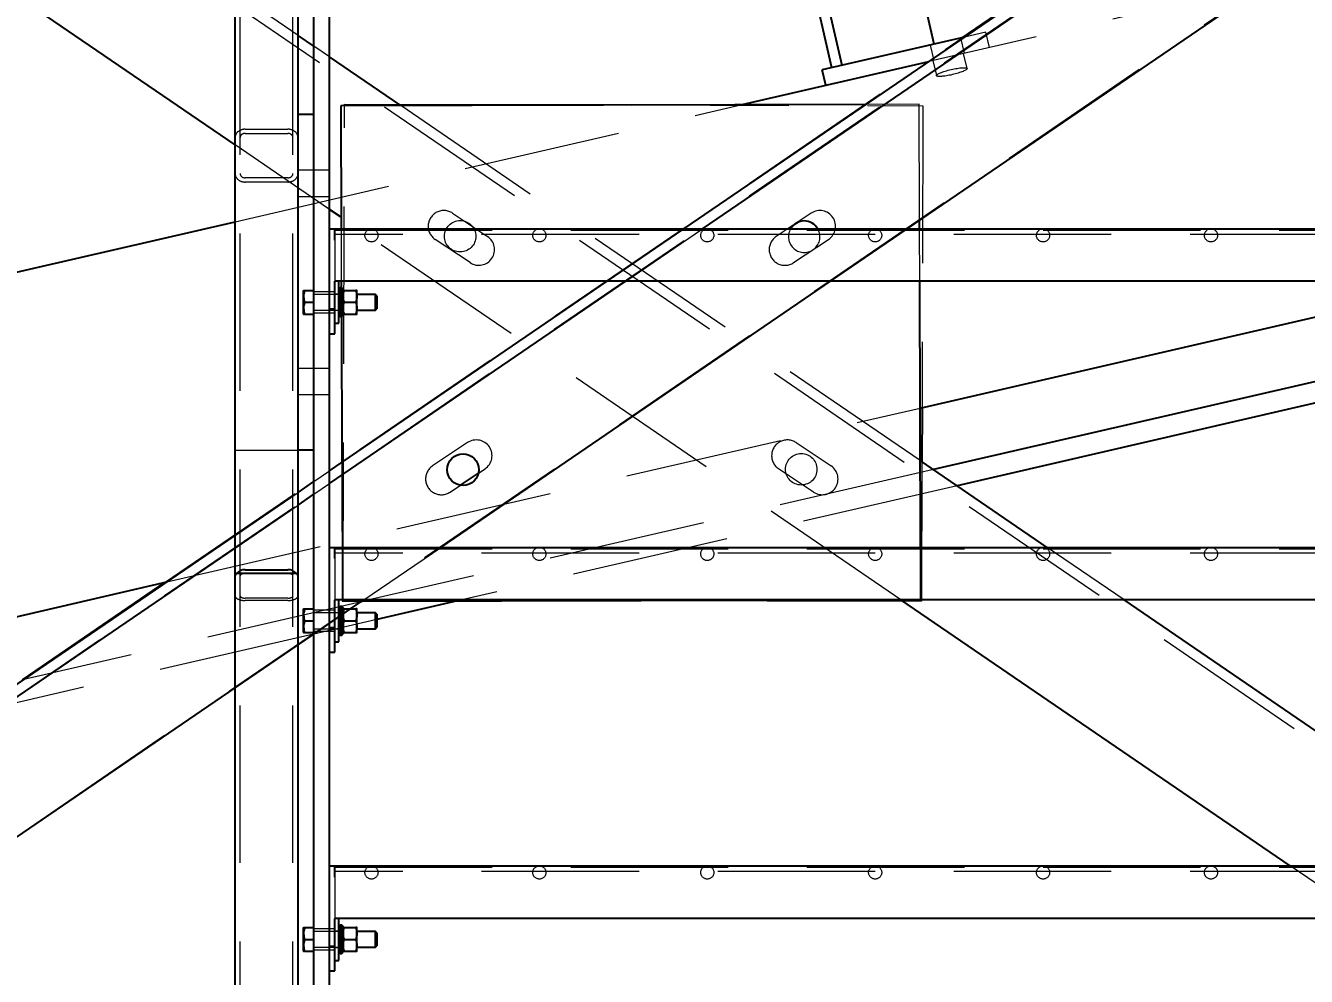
# Model space of a CAD drawing. Header units: millimetres. Extents: x 1293 to 41893, y 1011 to 26911.
# Drawn here: x 13002 to 13519, y 5279 to 5662 of the extents above; entities that cross this region are included whole.
import ezdxf

# ---------------------------------------------------------------- set-up
doc = ezdxf.new("R2010")
doc.units = ezdxf.units.MM
doc.header["$LTSCALE"] = 50
doc.linetypes.add('HIDDEN', pattern=[1.905, 1.27, -0.635])
doc.layers.add('CAPA_1', color=7, linetype='Continuous')
doc.layers.add('STRUC', color=4, linetype='Continuous')
doc.styles.add('SLDTEXTSTYLE0', font='TXT', dxfattribs={"width": 0.75})
doc.dimstyles.new('SLDDIMSTYLE0', dxfattribs={"dimtxt": 100, "dimasz": 100, "dimexe": 0, "dimexo": 0.0625, "dimgap": 25, "dimtad": 2, "dimdec": 0, "dimlfac": 1.5, "dimrnd": 1e-09, "dimzin": 12, "dimdsep": 46, "dimtxsty": 'SLDTEXTSTYLE0', "dimsah": 1, "dimcen": 0.09, "dimadec": 0, "dimazin": 3, "dimtfac": 1, "dimtdec": 0, "dimtofl": 0, "dimtmove": 0, "dimatfit": 3, "dimfxl": 1, "dimfrac": 2, "dimtolj": 1, "dimtzin": 12, "dimarcsym": 0})
doc.dimstyles.new('SLDDIMSTYLE1', dxfattribs={"dimtxt": 100, "dimasz": 100, "dimexe": 0, "dimexo": 0.0625, "dimgap": 25, "dimtad": 2, "dimdec": 4, "dimlfac": 75, "dimzin": 12, "dimdsep": 46, "dimtxsty": 'SLDTEXTSTYLE0', "dimsah": 1, "dimcen": 0.09, "dimadec": 0, "dimazin": 3, "dimtfac": 1, "dimtdec": 0, "dimtofl": 0, "dimtmove": 0, "dimatfit": 3, "dimfxl": 1, "dimfrac": 2, "dimtolj": 1, "dimtzin": 12, "dimarcsym": 0})

# ---------------------------------------------------------------- blocks, each defined once
blk = doc.blocks.new('_D_3')
at = {"layer": 'CAPA_1', "transparency": 16777216}
blk.add_arc((9899.27, 4708.49), 5214.32, 0, 13, dxfattribs=at)
for points in [[(14979.94, 5881.46), (14986.48, 5780.49), (15016.52, 5787.13)], [(15113.58, 4708.49), (15128.01, 4808.64), (15097.24, 4808.34)]]:
    blk.add_solid(points, dxfattribs=at)
at = {"layer": 'CAPA_1', "transparency": 16777216, "insert": (15196.76, 5413.27), "char_height": 100, "attachment_point": 1, "rotation": 276.5, "style": 'SLDTEXTSTYLE0'}
blk.add_mtext('13°', dxfattribs=at)
blk = doc.blocks.new('_D_5')
at = {"layer": 'CAPA_1', "transparency": 16777216}
for p, q in [((11574.4, 7831.18), (17588.06, 7831.18)), ((17538.06, 7831.18), (17538.06, 4708.49)), ((16485.16, 4708.49), (17588.06, 4708.49))]:
    blk.add_line(p, q, dxfattribs=at)
for points in [[(17538.06, 7831.18), (17522.68, 7731.18), (17553.45, 7731.18)], [(17538.06, 4708.49), (17553.45, 4808.49), (17522.68, 4808.49)]]:
    blk.add_solid(points, dxfattribs=at)
at = {"layer": 'CAPA_1', "transparency": 16777216, "insert": (17409.15, 6122.06), "char_height": 100, "attachment_point": 1, "rotation": 90, "style": 'SLDTEXTSTYLE0'}
blk.add_mtext('4684', dxfattribs=at)

msp = doc.modelspace()

# ---------------------------------------------------------------- linework, layer by layer
at = {"color": 7, "linetype": 'Continuous', "lineweight": 25}
for p, q in [((13086.5101497, 4848.3268323), (13086.5101497, 7081.6452249)), ((13111.9101497, 4848.3268323), (13111.9101497, 7081.6452249)), ((13118.2601497, 4708.4843575), (13118.2601497, 6351.8262403)), ((13124.6101497, 4721.8176909), (13124.6101497, 6351.8262403)), ((13327.3137277, 5645.4671194), (13317.5237979, 5687.8719639)), ((13331.4385609, 5646.4194122), (13321.8684853, 5687.8719639)), ((13368.5620604, 5654.9900474), (13360.9706718, 5687.8719639)), ((13380.8377804, 5657.8241206), (13323.4162474, 5644.5673152)), ((13291.0293074, 5630.5731699), (13366.4270366, 5647.9801072)), ((13324.8446866, 5638.3800653), (13323.4162474, 5644.5673152)), ((13118.2601497, 5626.5811086), (13111.9101497, 5626.5811086)), ((12417.7268163, 5428.9554034), (13086.5101497, 5583.3562019)), ((13124.6101497, 5580.4811086), (13632.6168163, 5580.4811086)), ((13126.7301497, 5575.926442), (13126.7301497, 5580.4811086)), ((13114.1684819, 5555.6102753), (13114.0268163, 5555.3649033)), ((13114.0268163, 5555.3649033), (13114.0268163, 5546.3306473)), ((13114.5938513, 5555.6102753), (13118.2601497, 5555.6102753)), ((13126.7301497, 5538.1477753), (13126.7301497, 5559.314442)), ((13630.4968163, 5559.314442), (13126.7301497, 5559.314442)), ((13128.4201497, 5542.3811086), (13128.4201497, 5559.314442)), ((13128.9493163, 5556.6011086), (13128.4201497, 5556.071942)), ((13128.4201497, 5556.07178), (13128.9493163, 5556.6009303)), ((13129.5843163, 5556.6011086), (13128.9493163, 5556.6011086)), ((13128.9493163, 5556.6009303), (13128.9493163, 5545.094442)), ((13129.5843163, 5556.6009303), (13128.9493163, 5556.6009303)), ((13130.113483, 5556.071942), (13129.5843163, 5556.6011086)), ((13129.5843163, 5545.094442), (13129.5843163, 5556.6009303)), ((13129.5843163, 5556.6009303), (13130.113483, 5556.07178)), ((13130.113483, 5556.071942), (13130.113483, 5545.6236086)), ((13130.1383599, 5555.6102753), (13130.113483, 5555.5671873)), ((13130.562557, 5555.6102753), (13135.220659, 5555.6102753)), ((13135.669733, 5546.1283633), (13135.669733, 5555.5671873)), ((13362.8437243, 5508.1228379), (13584.5789223, 5559.314442)), ((13114.5938513, 5550.8477753), (13118.2601497, 5550.8477753)), ((13130.5660802, 5550.8477753), (13135.2171358, 5550.8477753)), ((13143.130983, 5554.0227753), (13135.669733, 5554.0227753)), ((13143.6601497, 5553.4936086), (13143.130983, 5554.0227753)), ((13143.130983, 5547.6727753), (13143.130983, 5554.0227753)), ((13143.6601497, 5553.4936086), (13143.6601497, 5548.201942)), ((13114.0268163, 5546.3306473), (13114.1684819, 5546.0852753)), ((13114.5938513, 5546.0852753), (13118.2601497, 5546.0852753)), ((13124.6101497, 5548.1477753), (13126.7301497, 5548.1477753)), ((13128.4201497, 5545.6236086), (13128.9493163, 5545.094442)), ((13128.9493163, 5545.094442), (13129.5843163, 5545.094442)), ((13129.5843163, 5545.094442), (13130.113483, 5545.6236086)), ((13130.562557, 5546.0852753), (13135.220659, 5546.0852753)), ((13135.6448561, 5546.0852753), (13135.669733, 5546.1283633)), ((13135.669733, 5547.6727753), (13143.130983, 5547.6727753)), ((13143.130983, 5547.6727753), (13143.6601497, 5548.201942)), ((13126.7301497, 5542.3811086), (13128.4201497, 5542.3811086)), ((13628.8001497, 5543.4555924), (13368.2615312, 5483.3055129)), ((13124.6101497, 5538.1477753), (13126.7301497, 5538.1477753)), ((13632.6101497, 5535.6458255), (13377.7637688, 5476.8099025)), ((13118.2601497, 5491.114442), (13111.9101497, 5491.114442)), ((13124.6101497, 5451.9235867), (13632.6168163, 5451.9235867)), ((13126.7301497, 5447.36892), (13126.7301497, 5451.9235867)), ((13087.1907543, 5441.4744533), (13111.229545, 5441.4744533)), ((13090.5741497, 5442.8629974), (13107.8461497, 5442.8629974)), ((12417.7268163, 5289.925407), (13058.9978352, 5437.9744871)), ((13630.4968163, 5430.75692), (13126.7301497, 5430.75692)), ((13126.7301497, 5409.5902534), (13126.7301497, 5430.75692)), ((13128.4201497, 5413.8235867), (13128.4201497, 5430.75692)), ((13176.2382881, 5430.2840793), (13143.6601497, 5422.7628234)), ((13114.1684819, 5427.0527534), (13114.0268163, 5426.8073814)), ((13114.0268163, 5426.8073814), (13114.0268163, 5417.7731254)), ((13114.5938513, 5427.0527534), (13118.2601497, 5427.0527534)), ((13128.9493163, 5428.0435867), (13128.4201497, 5427.51442)), ((13128.4201497, 5427.5142581), (13128.9493163, 5428.0434084)), ((13129.5843163, 5428.0435867), (13128.9493163, 5428.0435867)), ((13128.9493163, 5428.0434084), (13128.9493163, 5416.53692)), ((13129.5843163, 5428.0434084), (13128.9493163, 5428.0434084)), ((13130.113483, 5427.51442), (13129.5843163, 5428.0435867)), ((13129.5843163, 5416.53692), (13129.5843163, 5428.0434084)), ((13129.5843163, 5428.0434084), (13130.113483, 5427.5142581)), ((13130.113483, 5427.51442), (13130.113483, 5417.0660867)), ((13130.1383599, 5427.0527534), (13130.113483, 5427.0096654)), ((13130.562557, 5427.0527534), (13135.220659, 5427.0527534)), ((13135.669733, 5417.5708414), (13135.669733, 5427.0096654)), ((13143.130983, 5425.4652534), (13135.669733, 5425.4652534)), ((13138.1862903, 5430.1884582), (13137.3929205, 5430.0052943)), ((13143.6601497, 5424.9360867), (13143.130983, 5425.4652534)), ((13143.130983, 5419.1152534), (13143.130983, 5425.4652534)), ((13114.5938513, 5422.2902534), (13118.2601497, 5422.2902534)), ((13130.5660802, 5422.2902534), (13135.2171358, 5422.2902534)), ((13143.6601497, 5424.9360867), (13143.6601497, 5419.64442)), ((13114.0268163, 5417.7731254), (13114.1684819, 5417.5277534)), ((13114.5938513, 5417.5277534), (13118.2601497, 5417.5277534)), ((13118.2601497, 5416.8987713), (13118.1785954, 5416.8799431)), ((13124.6101497, 5419.5902534), (13126.7301497, 5419.5902534)), ((13128.4201497, 5417.0660867), (13128.9493163, 5416.53692)), ((13128.9493163, 5416.53692), (13129.5843163, 5416.53692)), ((13129.5843163, 5416.53692), (13130.113483, 5417.0660867)), ((13130.562557, 5417.5277534), (13135.220659, 5417.5277534)), ((13135.6448561, 5417.5277534), (13135.669733, 5417.5708414)), ((13135.669733, 5419.1152534), (13143.130983, 5419.1152534)), ((13143.130983, 5419.1152534), (13143.6601497, 5419.64442)), ((13124.6101497, 5409.5902534), (13126.7301497, 5409.5902534)), ((13126.7301497, 5413.8235867), (13128.4201497, 5413.8235867)), ((13124.6101497, 5323.3660648), (13632.6168163, 5323.3660648)), ((13126.7301497, 5318.8113981), (13126.7301497, 5323.3660648)), ((13630.4968163, 5302.1993981), (13126.7301497, 5302.1993981)), ((13126.7301497, 5281.0327314), (13126.7301497, 5302.1993981)), ((13128.4201497, 5285.2660648), (13128.4201497, 5302.1993981)), ((13114.1684819, 5298.4952314), (13114.0268163, 5298.2498594)), ((13114.0268163, 5298.2498594), (13114.0268163, 5289.2156035)), ((13114.5938513, 5298.4952314), (13118.2601497, 5298.4952314)), ((13128.9493163, 5299.4860648), (13128.4201497, 5298.9568981)), ((13128.4201497, 5298.9567362), (13128.9493163, 5299.4858864)), ((13129.5843163, 5299.4860648), (13128.9493163, 5299.4860648)), ((13128.9493163, 5299.4858864), (13128.9493163, 5287.9793981)), ((13129.5843163, 5299.4858864), (13128.9493163, 5299.4858864)), ((13130.113483, 5298.9568981), (13129.5843163, 5299.4860648)), ((13129.5843163, 5287.9793981), (13129.5843163, 5299.4858864)), ((13129.5843163, 5299.4858864), (13130.113483, 5298.9567362)), ((13130.113483, 5298.9568981), (13130.113483, 5288.5085648)), ((13130.1383599, 5298.4952314), (13130.113483, 5298.4521434)), ((13130.562557, 5298.4952314), (13135.220659, 5298.4952314)), ((13135.669733, 5289.0133194), (13135.669733, 5298.4521434)), ((13143.130983, 5296.9077314), (13135.669733, 5296.9077314)), ((13143.6601497, 5296.3785648), (13143.130983, 5296.9077314)), ((13143.130983, 5290.5577314), (13143.130983, 5296.9077314)), ((13143.6601497, 5296.3785648), (13143.6601497, 5291.0868981)), ((13114.5938513, 5293.7327314), (13118.2601497, 5293.7327314)), ((13124.6101497, 5291.0327314), (13126.7301497, 5291.0327314)), ((13130.5660802, 5293.7327314), (13135.2171358, 5293.7327314)), ((13143.130983, 5290.5577314), (13143.6601497, 5291.0868981)), ((13114.0268163, 5289.2156035), (13114.1684819, 5288.9702314)), ((13114.5938513, 5288.9702314), (13118.2601497, 5288.9702314)), ((13128.4201497, 5288.5085648), (13128.9493163, 5287.9793981)), ((13128.9493163, 5287.9793981), (13129.5843163, 5287.9793981)), ((13129.5843163, 5287.9793981), (13130.113483, 5288.5085648)), ((13130.562557, 5288.9702314), (13135.220659, 5288.9702314)), ((13135.6448561, 5288.9702314), (13135.669733, 5289.0133194)), ((13135.669733, 5290.5577314), (13143.130983, 5290.5577314)), ((13124.6101497, 5281.0327314), (13126.7301497, 5281.0327314)), ((13126.7301497, 5285.2660648), (13128.4201497, 5285.2660648))]:
    msp.add_line(p, q, dxfattribs=at)
at = {"color": 1, "linetype": 'HIDDEN', "lineweight": 18}
for p, q in [((13088.5421497, 4848.3268323), (13088.5421497, 7081.6452249)), ((13109.8781497, 4848.3268323), (13109.8781497, 7081.6452249)), ((13502.4650971, 5679.3869682), (13366.4270366, 5647.9801072)), ((13389.4135798, 5659.8039999), (13380.8377804, 5657.8241206)), ((13390.842019, 5653.61675), (13389.4135798, 5659.8039999)), ((13366.9868288, 5654.6263765), (13368.415268, 5648.4391266)), ((13380.7897678, 5651.296005), (13379.3613286, 5657.4832549)), ((13368.057999, 5648.3566446), (13369.4597379, 5642.2850464)), ((13381.8342377, 5645.1419248), (13380.4324988, 5651.2135229)), ((13086.5101497, 5583.3562019), (13291.0293074, 5630.5731699)), ((13090.5741497, 5620.6713917), (13107.8461497, 5620.6713917)), ((13090.5741497, 5618.9663413), (13107.8461497, 5618.9663413)), ((13107.8461497, 5601.0633115), (13090.5741497, 5601.0633115)), ((13124.6101497, 5604.139442), (13111.9101497, 5604.139442)), ((13107.8461497, 5599.3582611), (13090.5741497, 5599.3582611)), ((13111.9101497, 5593.5561086), (13124.6101497, 5593.5561086)), ((13126.7301497, 5579.951942), (13630.4968163, 5579.951942)), ((13630.4968163, 5578.2037753), (13126.7301497, 5578.2037753)), ((13126.7301497, 5575.926442), (13126.7301497, 5559.314442)), ((13126.7301497, 5555.0811086), (13118.2601497, 5555.0811086)), ((13126.7268163, 5542.3811086), (13126.7268163, 5559.314442)), ((13126.7301497, 5559.314442), (13126.7268163, 5559.314442)), ((13128.4201497, 5554.6902753), (13128.9493163, 5554.1611086)), ((13128.9493163, 5554.1610059), (13128.4201497, 5554.6901562)), ((13129.5843163, 5554.1611086), (13130.113483, 5554.6902753)), ((13130.113483, 5554.6901562), (13129.5843163, 5554.1610059)), ((13135.669733, 5546.1283633), (13135.669733, 5555.5671873)), ((13130.113483, 5554.0227753), (13118.2601497, 5554.0227753)), ((13128.4201497, 5554.107442), (13126.7268163, 5554.107442)), ((13128.9493163, 5554.1611086), (13129.5843163, 5554.1611086)), ((13128.9493163, 5554.1610059), (13129.5843163, 5554.1610059)), ((13118.2601497, 5547.6727753), (13130.113483, 5547.6727753)), ((13118.2601497, 5546.614442), (13126.7301497, 5546.614442)), ((13126.7268163, 5547.5881086), (13128.4201497, 5547.5881086)), ((13128.4201497, 5547.0052753), (13128.9493163, 5547.534442)), ((13128.9493163, 5547.534442), (13129.5843163, 5547.534442)), ((13129.5843163, 5547.534442), (13130.113483, 5547.0052753)), ((13126.7268163, 5542.3811086), (13126.7301497, 5542.3811086)), ((13124.6101497, 5524.139442), (13111.9101497, 5524.139442)), ((13111.9101497, 5513.5561086), (13124.6101497, 5513.5561086)), ((13058.9978352, 5437.9744871), (13362.8437243, 5508.1228379)), ((13086.5101497, 5491.114442), (13111.9101497, 5491.114442)), ((13368.2615312, 5483.3055129), (13138.1862903, 5430.1884582)), ((13377.7637688, 5476.8099025), (13176.2382881, 5430.2840793)), ((13126.7301497, 5451.39442), (13630.4968163, 5451.39442)), ((13630.4968163, 5449.6462534), (13126.7301497, 5449.6462534)), ((13126.7301497, 5447.36892), (13126.7301497, 5430.75692)), ((13090.5741497, 5441.3721527), (13107.8461497, 5441.3721527)), ((13107.8461497, 5431.4230125), (13090.5741497, 5431.4230125)), ((13107.8461497, 5430.4754753), (13090.5741497, 5430.4754753)), ((13126.7268163, 5413.8235867), (13126.7268163, 5430.75692)), ((13126.7301497, 5430.75692), (13126.7268163, 5430.75692)), ((13137.3929205, 5430.0052943), (13001.35486, 5398.5984334)), ((13126.7301497, 5426.5235867), (13118.2601497, 5426.5235867)), ((13130.113483, 5425.4652534), (13118.2601497, 5425.4652534)), ((13128.4201497, 5425.54992), (13126.7268163, 5425.54992)), ((13128.4201497, 5426.1327534), (13128.9493163, 5425.6035867)), ((13128.9493163, 5425.603484), (13128.4201497, 5426.1326343)), ((13128.9493163, 5425.6035867), (13129.5843163, 5425.6035867)), ((13128.9493163, 5425.603484), (13129.5843163, 5425.603484)), ((13129.5843163, 5425.6035867), (13130.113483, 5426.1327534)), ((13130.113483, 5426.1326343), (13129.5843163, 5425.603484)), ((13135.669733, 5417.5708414), (13135.669733, 5427.0096654)), ((13143.6601497, 5422.7628234), (13118.2601497, 5416.8987713)), ((13118.1785954, 5416.8799431), (12982.1405349, 5385.4730821)), ((13118.2601497, 5419.1152534), (13130.113483, 5419.1152534)), ((13118.2601497, 5418.05692), (13126.7301497, 5418.05692)), ((13126.7268163, 5419.0305867), (13128.4201497, 5419.0305867)), ((13128.4201497, 5418.4477534), (13128.9493163, 5418.97692)), ((13128.9493163, 5418.97692), (13129.5843163, 5418.97692)), ((13129.5843163, 5418.97692), (13130.113483, 5418.4477534)), ((13126.7268163, 5413.8235867), (13126.7301497, 5413.8235867)), ((13126.7301497, 5322.8368981), (13630.4968163, 5322.8368981)), ((13630.4968163, 5321.0887314), (13126.7301497, 5321.0887314)), ((13126.7301497, 5318.8113981), (13126.7301497, 5302.1993981)), ((13126.7268163, 5285.2660648), (13126.7268163, 5302.1993981)), ((13126.7301497, 5302.1993981), (13126.7268163, 5302.1993981)), ((13126.7301497, 5297.9660648), (13118.2601497, 5297.9660648)), ((13130.113483, 5296.9077314), (13118.2601497, 5296.9077314)), ((13128.4201497, 5296.9923981), (13126.7268163, 5296.9923981)), ((13128.4201497, 5297.5752314), (13128.9493163, 5297.0460648)), ((13128.9493163, 5297.0459621), (13128.4201497, 5297.5751123)), ((13128.9493163, 5297.0460648), (13129.5843163, 5297.0460648)), ((13128.9493163, 5297.0459621), (13129.5843163, 5297.0459621)), ((13129.5843163, 5297.0460648), (13130.113483, 5297.5752314)), ((13130.113483, 5297.5751123), (13129.5843163, 5297.0459621)), ((13135.669733, 5289.0133194), (13135.669733, 5298.4521434)), ((13118.2601497, 5290.5577314), (13130.113483, 5290.5577314)), ((13118.2601497, 5289.4993981), (13126.7301497, 5289.4993981)), ((13126.7268163, 5290.4730648), (13128.4201497, 5290.4730648)), ((13128.4201497, 5289.8902314), (13128.9493163, 5290.4193981)), ((13128.9493163, 5290.4193981), (13129.5843163, 5290.4193981)), ((13129.5843163, 5290.4193981), (13130.113483, 5289.8902314)), ((13126.7268163, 5285.2660648), (13126.7301497, 5285.2660648))]:
    msp.add_line(p, q, dxfattribs=at)
for centre in [(13141.5468163, 5577.8352753), (13209.2801497, 5577.8352753), (13277.013483, 5577.8352753), (13344.7468163, 5577.8352753), (13412.4801497, 5577.8352753), (13480.213483, 5577.8352753), (13141.5468163, 5449.2777534), (13209.2801497, 5449.2777534), (13277.013483, 5449.2777534), (13344.7468163, 5449.2777534), (13412.4801497, 5449.2777534), (13480.213483, 5449.2777534), (13141.5468163, 5320.7202314), (13209.2801497, 5320.7202314), (13277.013483, 5320.7202314), (13344.7468163, 5320.7202314), (13412.4801497, 5320.7202314), (13480.213483, 5320.7202314)]:
    msp.add_circle(centre, 2.6458333, dxfattribs=at)
at = {"color": 7, "linetype": 'Continuous', "lineweight": 25}
for centre, start, end in [((13090.4399022, 5438.373765), 88.287118589, 136.339334892), ((13107.9803972, 5438.373765), 43.660665108, 91.712881411)]:
    msp.add_arc(centre, 4.4912392, start, end, dxfattribs=at)
at = {"color": 1, "linetype": 'HIDDEN', "lineweight": 18}
msp.add_ellipse((13375.6469878, 5643.7134856), major_axis=(6.1872499, 1.4284392), ratio=0.166678825, dxfattribs=at)
for centre, major_axis, ratio, start_param, end_param in [((13090.5741497, 5617.2612908), (4.064, 0), 0.8390996312, 1.5707963268, 3.1415926536), ((13090.5741497, 5617.2612908), (2.032, 0), 0.8390996312, 1.5707963268, 3.1415926536), ((13107.8461497, 5617.2612908), (4.064, 0), 0.8390996312, 0, 1.5707963268), ((13107.8461497, 5617.2612908), (2.032, 0), 0.8390996312, 0, 1.5707963268), ((13090.5741497, 5602.768362), (4.064, 0), 0.8390996312, 3.1415926536, 4.7123889804), ((13090.5741497, 5602.768362), (2.032, 0), 0.8390996312, 3.1415926536, 4.7123889804), ((13107.8461497, 5602.768362), (4.064, 0), 0.8390996312, 4.7123889804, 6.2831853072), ((13107.8461497, 5602.768362), (2.032, 0), 0.8390996312, 4.7123889804, 6.2831853072), ((13090.5741497, 5440.4246155), (2.032, 0), 0.4663076582, 1.5707963268, 3.1415926536), ((13107.8461497, 5440.4246155), (2.032, 0), 0.4663076582, 0, 1.5707963268), ((13090.5741497, 5432.3705496), (4.064, 0), 0.4663076582, 3.1415926536, 4.7123889804), ((13090.5741497, 5432.3705496), (2.032, 0), 0.4663076582, 3.1415926536, 4.7123889804), ((13107.8461497, 5432.3705496), (2.032, 0), 0.4663076582, 4.7123889804, 6.2831853072), ((13107.8461497, 5432.3705496), (4.064, 0), 0.4663076582, 4.7123889804, 6.2831853072)]:
    msp.add_ellipse(centre, major_axis=major_axis, ratio=ratio, start_param=start_param, end_param=end_param, dxfattribs=at)
at = {"color": 7, "linetype": 'Continuous', "lineweight": 25}
for centre, start_param, end_param in [((13090.5741497, 5440.4246155), 2.5544525, 3.1415926536), ((13107.8461497, 5440.4246155), 0, 0.5871401536)]:
    msp.add_ellipse(centre, major_axis=(4.064, 0), ratio=0.4663076582, start_param=start_param, end_param=end_param, dxfattribs=at)
for points, knots in [([(13114.5938513, 5555.6102753), (13114.4719416, 5555.197171), (13114.2254787, 5554.3620046), (13114.0887073, 5552.7411435), (13114.3982515, 5551.5809175), (13114.5938513, 5550.8477753)], [0, 0, 0, 0, 0.2648633469, 0.5354700776, 1, 1, 1, 1]), ([(13114.1989585, 5555.6102753), (13114.1939484, 5555.6102753), (13114.1755981, 5555.6102753), (13114.4177863, 5555.6102753), (13114.5938513, 5555.6102753)], [0, 0, 0, 0, 0.2730240829, 1, 1, 1, 1]), ([(13130.5660802, 5550.8477753), (13130.4437711, 5551.2608047), (13130.1965057, 5552.0958033), (13130.057968, 5553.7165967), (13130.3671675, 5554.8769956), (13130.562557, 5555.6102753)], [0, 0, 0, 0, 0.2648580026, 0.535448761, 1, 1, 1, 1]), ([(13130.562557, 5555.6102753), (13130.3862107, 5555.6102753), (13130.1452311, 5555.6102753), (13130.1627035, 5555.6102753), (13130.1673898, 5555.6102753)], [0, 0, 0, 0, 0.7317895733, 1, 1, 1, 1]), ([(13135.220659, 5555.6102753), (13135.3423698, 5555.1975922), (13135.588433, 5554.3632689), (13135.7244648, 5552.7423306), (13135.4136872, 5551.5817712), (13135.2171358, 5550.8477753)], [0, 0, 0, 0, 0.2645663682, 0.5348749116, 1, 1, 1, 1]), ([(13135.6142229, 5555.6102753), (13135.6195158, 5555.6102753), (13135.6392492, 5555.6102753), (13135.3975383, 5555.6102753), (13135.220659, 5555.6102753)], [0, 0, 0, 0, 0.2682192491, 1, 1, 1, 1]), ([(13114.5938513, 5550.8477753), (13114.4719416, 5550.434671), (13114.2254787, 5549.5995046), (13114.0887073, 5547.9786435), (13114.3982515, 5546.8184175), (13114.5938513, 5546.0852753)], [0, 0, 0, 0, 0.2648633469, 0.5354700776, 1, 1, 1, 1]), ([(13130.562557, 5546.0852753), (13130.4408462, 5546.4979585), (13130.194783, 5547.3322817), (13130.0587511, 5548.95322), (13130.3695288, 5550.1137794), (13130.5660802, 5550.8477753)], [0, 0, 0, 0, 0.2645663682, 0.5348749116, 1, 1, 1, 1]), ([(13135.2171358, 5550.8477753), (13135.3394449, 5550.434746), (13135.5867103, 5549.5997474), (13135.725248, 5547.9789539), (13135.4160485, 5546.818555), (13135.220659, 5546.0852753)], [0, 0, 0, 0, 0.2648580026, 0.535448761, 1, 1, 1, 1]), ([(13114.5938513, 5546.0852753), (13114.4183156, 5546.0852753), (13114.1768451, 5546.0852753), (13114.1929308, 5546.0852753), (13114.197323, 5546.0852753)], [0, 0, 0, 0, 0.7269449466, 1, 1, 1, 1]), ([(13130.1689931, 5546.0852753), (13130.1637002, 5546.0852753), (13130.1439668, 5546.0852753), (13130.3856777, 5546.0852753), (13130.562557, 5546.0852753)], [0, 0, 0, 0, 0.2682192491, 1, 1, 1, 1]), ([(13135.220659, 5546.0852753), (13135.3970053, 5546.0852753), (13135.6379849, 5546.0852753), (13135.6205125, 5546.0852753), (13135.6158262, 5546.0852753)], [0, 0, 0, 0, 0.7317895733, 1, 1, 1, 1]), ([(13114.5938513, 5427.0527534), (13114.4719416, 5426.6396491), (13114.2254787, 5425.8044827), (13114.0887073, 5424.1836216), (13114.3982515, 5423.0233956), (13114.5938513, 5422.2902534)], [0, 0, 0, 0, 0.2648633469, 0.5354700776, 1, 1, 1, 1]), ([(13114.1989585, 5427.0527534), (13114.1939484, 5427.0527534), (13114.1755981, 5427.0527534), (13114.4177863, 5427.0527534), (13114.5938513, 5427.0527534)], [0, 0, 0, 0, 0.2730240829, 1, 1, 1, 1]), ([(13130.5660802, 5422.2902534), (13130.4437711, 5422.7032827), (13130.1965057, 5423.5382813), (13130.057968, 5425.1590748), (13130.3671675, 5426.3194737), (13130.562557, 5427.0527534)], [0, 0, 0, 0, 0.2648580026, 0.535448761, 1, 1, 1, 1]), ([(13130.562557, 5427.0527534), (13130.3862107, 5427.0527534), (13130.1452311, 5427.0527534), (13130.1627035, 5427.0527534), (13130.1673898, 5427.0527534)], [0, 0, 0, 0, 0.7317895733, 1, 1, 1, 1]), ([(13135.220659, 5427.0527534), (13135.3423698, 5426.6400702), (13135.588433, 5425.805747), (13135.7244648, 5424.1848087), (13135.4136872, 5423.0242493), (13135.2171358, 5422.2902534)], [0, 0, 0, 0, 0.2645663682, 0.5348749116, 1, 1, 1, 1]), ([(13135.6142229, 5427.0527534), (13135.6195158, 5427.0527534), (13135.6392492, 5427.0527534), (13135.3975383, 5427.0527534), (13135.220659, 5427.0527534)], [0, 0, 0, 0, 0.2682192491, 1, 1, 1, 1]), ([(13114.5938513, 5422.2902534), (13114.4719416, 5421.8771491), (13114.2254787, 5421.0419827), (13114.0887073, 5419.4211216), (13114.3982515, 5418.2608956), (13114.5938513, 5417.5277534)], [0, 0, 0, 0, 0.2648633469, 0.5354700776, 1, 1, 1, 1]), ([(13130.562557, 5417.5277534), (13130.4408462, 5417.9404365), (13130.194783, 5418.7747598), (13130.0587511, 5420.3956981), (13130.3695288, 5421.5562575), (13130.5660802, 5422.2902534)], [0, 0, 0, 0, 0.2645663682, 0.5348749116, 1, 1, 1, 1]), ([(13135.2171358, 5422.2902534), (13135.3394449, 5421.877224), (13135.5867103, 5421.0422254), (13135.725248, 5419.421432), (13135.4160485, 5418.2610331), (13135.220659, 5417.5277534)], [0, 0, 0, 0, 0.2648580026, 0.535448761, 1, 1, 1, 1]), ([(13114.5938513, 5417.5277534), (13114.4183156, 5417.5277534), (13114.1768451, 5417.5277534), (13114.1929308, 5417.5277534), (13114.197323, 5417.5277534)], [0, 0, 0, 0, 0.7269449466, 1, 1, 1, 1]), ([(13130.1689931, 5417.5277534), (13130.1637002, 5417.5277534), (13130.1439668, 5417.5277534), (13130.3856777, 5417.5277534), (13130.562557, 5417.5277534)], [0, 0, 0, 0, 0.2682192491, 1, 1, 1, 1]), ([(13135.220659, 5417.5277534), (13135.3970053, 5417.5277534), (13135.6379849, 5417.5277534), (13135.6205125, 5417.5277534), (13135.6158262, 5417.5277534)], [0, 0, 0, 0, 0.7317895733, 1, 1, 1, 1]), ([(13114.5938513, 5298.4952314), (13114.4719416, 5298.0821272), (13114.2254787, 5297.2469607), (13114.0887073, 5295.6260997), (13114.3982515, 5294.4658736), (13114.5938513, 5293.7327314)], [0, 0, 0, 0, 0.2648633469, 0.5354700776, 1, 1, 1, 1]), ([(13114.1989585, 5298.4952314), (13114.1939484, 5298.4952314), (13114.1755981, 5298.4952314), (13114.4177863, 5298.4952314), (13114.5938513, 5298.4952314)], [0, 0, 0, 0, 0.2730240829, 1, 1, 1, 1]), ([(13130.5660802, 5293.7327314), (13130.4437711, 5294.1457608), (13130.1965057, 5294.9807594), (13130.057968, 5296.6015529), (13130.3671675, 5297.7619517), (13130.562557, 5298.4952314)], [0, 0, 0, 0, 0.2648580026, 0.535448761, 1, 1, 1, 1]), ([(13130.562557, 5298.4952314), (13130.3862107, 5298.4952314), (13130.1452311, 5298.4952314), (13130.1627035, 5298.4952314), (13130.1673898, 5298.4952314)], [0, 0, 0, 0, 0.7317895733, 1, 1, 1, 1]), ([(13135.220659, 5298.4952314), (13135.3423698, 5298.0825483), (13135.588433, 5297.248225), (13135.7244648, 5295.6272867), (13135.4136872, 5294.4667274), (13135.2171358, 5293.7327314)], [0, 0, 0, 0, 0.2645663682, 0.5348749116, 1, 1, 1, 1]), ([(13135.6142229, 5298.4952314), (13135.6195158, 5298.4952314), (13135.6392492, 5298.4952314), (13135.3975383, 5298.4952314), (13135.220659, 5298.4952314)], [0, 0, 0, 0, 0.2682192491, 1, 1, 1, 1]), ([(13114.5938513, 5293.7327314), (13114.4719416, 5293.3196272), (13114.2254787, 5292.4844607), (13114.0887073, 5290.8635997), (13114.3982515, 5289.7033736), (13114.5938513, 5288.9702314)], [0, 0, 0, 0, 0.2648633469, 0.5354700776, 1, 1, 1, 1]), ([(13130.562557, 5288.9702314), (13130.4408462, 5289.3829146), (13130.194783, 5290.2172378), (13130.0587511, 5291.8381762), (13130.3695288, 5292.9987355), (13130.5660802, 5293.7327314)], [0, 0, 0, 0, 0.2645663682, 0.5348749116, 1, 1, 1, 1]), ([(13135.2171358, 5293.7327314), (13135.3394449, 5293.3197021), (13135.5867103, 5292.4847035), (13135.725248, 5290.86391), (13135.4160485, 5289.7035112), (13135.220659, 5288.9702314)], [0, 0, 0, 0, 0.2648580026, 0.535448761, 1, 1, 1, 1]), ([(13114.5938513, 5288.9702314), (13114.4183156, 5288.9702314), (13114.1768451, 5288.9702314), (13114.1929308, 5288.9702314), (13114.197323, 5288.9702314)], [0, 0, 0, 0, 0.7269449466, 1, 1, 1, 1]), ([(13130.1689931, 5288.9702314), (13130.1637002, 5288.9702314), (13130.1439668, 5288.9702314), (13130.3856777, 5288.9702314), (13130.562557, 5288.9702314)], [0, 0, 0, 0, 0.2682192491, 1, 1, 1, 1]), ([(13135.220659, 5288.9702314), (13135.3970053, 5288.9702314), (13135.6379849, 5288.9702314), (13135.6205125, 5288.9702314), (13135.6158262, 5288.9702314)], [0, 0, 0, 0, 0.7317895733, 1, 1, 1, 1])]:
    msp.add_open_spline(points, degree=3, knots=knots, dxfattribs=at)
at = {"layer": 'STRUC', "linetype": 'HIDDEN', "lineweight": 18}
for p, q in [((12428.9684297, 5002.446313), (14036.0330775, 6101.0155319)), ((14064.1938751, 5002.446985), (12457.1292275, 6101.0162043)), ((12455.2475598, 4964.0033453), (14062.3122076, 6062.5725642)), ((13111.9101497, 5658.5440992), (13086.5101497, 5675.9072204)), ((13058.3795003, 5437.8317333), (13379.874612, 5657.6017557)), ((13124.6101497, 5649.8625386), (13118.2601497, 5654.2033189)), ((13130.1241587, 5430.7528177), (13130.6267384, 5630.7521862)), ((13130.6267384, 5630.7521862), (13152.647071, 5630.6968512)), ((13362.8968725, 5486.9727262), (13153.3341759, 5630.2271549)), ((13246.447402, 5630.4611397), (13363.9593351, 5630.1658432)), ((13362.5355665, 5630.7528584), (13341.129158, 5630.6990661)), ((13362.6533505, 5583.8812309), (13362.5355665, 5630.7528584)), ((13363.9593351, 5630.1658432), (13363.6531219, 5508.3097021)), ((13124.6101497, 5588.3275738), (13086.5101497, 5614.3722555)), ((13174.2795778, 5586.7850118), (13188.359906, 5577.3785174)), ((13318.8827271, 5586.7856839), (13304.8023989, 5577.3791895)), ((13355.1496479, 5430.7336668), (13129.3161912, 5585.1105828)), ((13129.3278247, 5580.4811086), (13129.3810145, 5559.314442)), ((13236.6285358, 5559.314442), (13267.6146181, 5580.4811086)), ((13244.1336409, 5559.314442), (13275.1197232, 5580.4811086)), ((13326.6897973, 5559.314442), (13357.6758796, 5580.4811086)), ((13362.7150846, 5559.314442), (13362.6618947, 5580.4811086)), ((13181.3050352, 5566.8182712), (13167.224707, 5576.2247656)), ((13311.8572697, 5566.8189434), (13325.9375979, 5576.2254378)), ((13129.3878329, 5556.6011086), (13129.416748, 5545.094442)), ((13180.2968201, 5494.2020777), (13166.2164919, 5484.7955833)), ((13312.8654848, 5494.2014055), (13326.945813, 5484.7949111)), ((13118.2601497, 5478.4567154), (13124.6101497, 5482.7944155)), ((13129.5647972, 5486.178947), (13129.7055496, 5430.1671469)), ((13184.6793957, 5481.8565799), (13187.3516908, 5483.6418316)), ((13319.8909422, 5474.234665), (13305.8106141, 5483.6411594)), ((13363.5982992, 5486.4932397), (13363.4567553, 5430.1664746)), ((13118.2601497, 5473.3299602), (13124.6101497, 5477.6676603)), ((13173.2713627, 5474.2353372), (13177.4209584, 5477.0075132)), ((13086.5101497, 5456.7682147), (13111.9101497, 5474.1190152)), ((13086.5101497, 5451.6414595), (13111.9101497, 5468.99226)), ((13138.4932325, 5430.75692), (13169.4793148, 5451.9235867)), ((13363.0381376, 5430.75692), (13362.9849477, 5451.9235867)), ((13445.1333243, 5430.75692), (13414.1692293, 5451.9235867)), ((13246.447402, 5430.4605082), (13130.1241587, 5430.7528177)), ((13118.2601497, 5416.935653), (13133.070668, 5427.0527534)), ((13129.7055496, 5430.1671469), (13137.6591165, 5430.1871334)), ((13363.4567553, 5430.1664746), (13355.9517879, 5430.1853339)), ((13086.5101497, 5395.2471523), (13111.9101497, 5412.5979528)), ((13543.1786547, 5302.1993981), (13512.2145597, 5323.3660648))]:
    msp.add_line(p, q, dxfattribs=at)
at = {"layer": 'STRUC', "linetype": 'Continuous', "lineweight": 25}
for p, q in [((13086.5101497, 5614.3722555), (12506.9683385, 6010.5397625)), ((13267.6146181, 5580.4811086), (13424.8251006, 5687.8719639)), ((13275.1197232, 5580.4811086), (13432.3302057, 5687.8719639)), ((13357.6758796, 5580.4811086), (13514.8863621, 5687.8719639)), ((13379.874612, 5657.6017557), (13424.1560106, 5687.8719639)), ((13118.2601497, 5654.2033189), (13111.9101497, 5658.5440992)), ((13153.3341759, 5630.2271549), (13124.6101497, 5649.8625386)), ((13341.129158, 5630.6990661), (13129.2029699, 5630.1665154)), ((13129.2029699, 5630.1665154), (13129.3278247, 5580.4811086)), ((13152.647071, 5630.6968512), (13246.447402, 5630.4611397)), ((13129.3161912, 5585.1105828), (13124.6101497, 5588.3275738)), ((13362.6618947, 5580.4811086), (13362.6533505, 5583.8812309)), ((13124.6101497, 5477.6676603), (13244.1336409, 5559.314442)), ((13124.6101497, 5482.7944155), (13236.6285358, 5559.314442)), ((13129.3810145, 5559.314442), (13129.3878329, 5556.6011086)), ((13169.4793148, 5451.9235867), (13326.6897973, 5559.314442)), ((13362.9849477, 5451.9235867), (13362.7150846, 5559.314442)), ((13129.416748, 5545.094442), (13129.5647972, 5486.178947)), ((13363.6531219, 5508.3097021), (13363.5982992, 5486.4932397)), ((13414.1692293, 5451.9235867), (13362.8968725, 5486.9727262)), ((13111.9101497, 5474.1190152), (13118.2601497, 5478.4567154)), ((13177.4209584, 5477.0075132), (13184.6793957, 5481.8565799)), ((13111.9101497, 5468.99226), (13118.2601497, 5473.3299602)), ((12426.6634624, 5006.0253701), (13086.5101497, 5456.7682147)), ((12429.0513185, 5002.5297651), (13086.5101497, 5451.6414595)), ((13000.7982863, 5398.4699382), (13058.3795003, 5437.8317333)), ((13133.070668, 5427.0527534), (13138.4932325, 5430.75692)), ((13137.6591165, 5430.1871334), (13363.0381462, 5430.7534899)), ((13355.9517879, 5430.1853339), (13246.447402, 5430.4605082)), ((13512.2145597, 5323.3660648), (13355.1496479, 5430.7336668)), ((13363.0381462, 5430.7534899), (13363.0381376, 5430.75692)), ((13602.2322526, 5323.3660648), (13445.1333243, 5430.75692)), ((13111.9101497, 5412.5979528), (13118.2601497, 5416.935653)), ((12455.3177357, 4964.0781101), (13086.5101497, 5395.2471523))]:
    msp.add_line(p, q, dxfattribs=at)
at = {"layer": 'STRUC', "linetype": 'HIDDEN', "lineweight": 18}
for centre in [(13177.3249824, 5577.4877946), (13314.9161337, 5483.4322107)]:
    msp.add_circle(centre, 6.35, dxfattribs=at)
at = {"layer": 'STRUC', "linetype": 'Continuous', "lineweight": 25}
msp.add_circle((13178.488061, 5483.2672091), 6.35, dxfattribs=at)
at = {"layer": 'STRUC', "linetype": 'HIDDEN', "lineweight": 18}
for centre, start, end in [((13170.7521424, 5581.5048887), 56.254726707, 236.254726707), ((13322.4101625, 5581.5055609), 303.745273282, 123.745273282), ((13316.1103052, 5577.277292), 149.699308049, 30.300683508), ((13184.8324706, 5572.0983943), 236.254726707, 56.254726707), ((13308.3298343, 5572.0990665), 123.745273282, 303.745273282), ((13183.8242554, 5488.9219546), 303.745273282, 123.745273282), ((13309.3380495, 5488.9212824), 56.254726707, 236.254726707), ((13169.7439273, 5479.5154602), 123.745273282, 303.745273282), ((13323.4183776, 5479.514788), 236.254726707, 56.254726707)]:
    msp.add_arc(centre, 6.35, start, end, dxfattribs=at)
at = {"layer": 'STRUC', "linetype": 'Continuous', "lineweight": 25}
msp.add_arc((13316.1103052, 5577.277292), 6.35, 30.300691951, 149.699308049, dxfattribs=at)

# ---------------------------------------------------------------- dimensions: what is measured, and where the dimension line sits
at = {"layer": 'CAPA_1'}
dim = msp.add_linear_dim(base=(17538.0605071, 4708.4929069), p1=(11510.8968592, 7831.1769069), p2=(16421.6646746, 4708.4929069), angle=90, dimstyle='SLDDIMSTYLE0', dxfattribs=at)
dim.commit()
dim.dimension.update_dxf_attribs({"geometry": '_D_5', "text_midpoint": (17538.0605071, 6269.8349069), "dimtype": 160})
dim = msp.add_angular_dim_2l(base=(15080.062669, 5298.7701303), line1=((16421.6646746, 4708.4929069), (6449.8953906, 4708.4929069)), line2=((16705.6180701, 6279.8631045), (11026.6060803, 4968.759879)), dimstyle='SLDDIMSTYLE1', dxfattribs=at)
dim.commit()
dim.dimension.update_dxf_attribs({"geometry": '_D_3', "text_midpoint": (15080.062669, 5298.7701303), "dimtype": 162})

doc.saveas('drawing.dxf')
